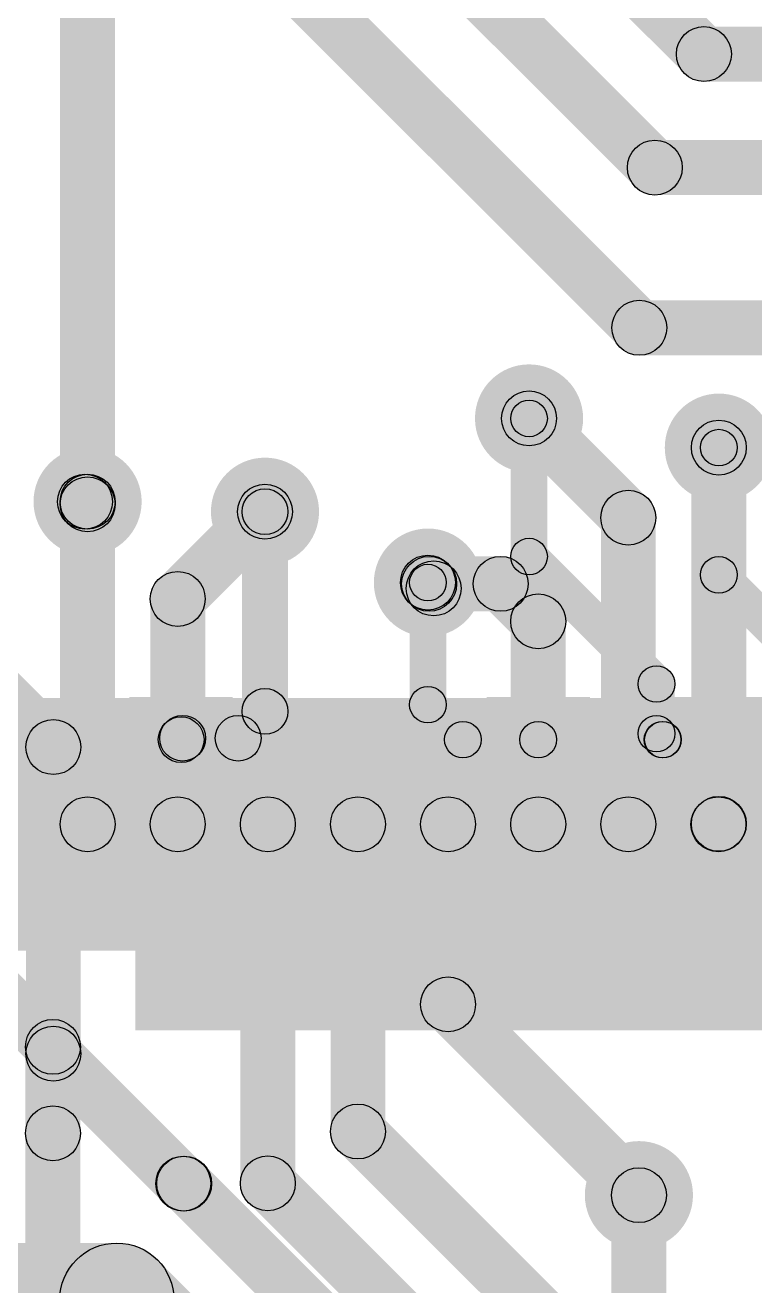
# Model space of a CAD drawing. Header units: millimetres. Extents: x -1.37 to 1.18, y -0.07 to 2.63.
# Drawn here: x -0.1061 to 0.0533, y 0.7302 to 1.0056 of the extents above; entities that cross this region are included whole.
import ezdxf

# ---------------------------------------------------------------- set-up
doc = ezdxf.new("R2010")
doc.units = ezdxf.units.MM
doc.header["$MEASUREMENT"] = 0
for name, color, linetype in [('BottomLayer', 5, 'Continuous'), ('BottomPaste', 16, 'Continuous'), ('BottomSolder', 6, 'Continuous'), ('TopLayer', 1, 'Continuous'), ('TopPaste', 8, 'Continuous'), ('TopSolder', 216, 'Continuous'), ('ViaHoleLayer', 16, 'Continuous')]:
    doc.layers.add(name, color=color, linetype=linetype)

# ---------------------------------------------------------------- blocks, each defined once
blk = doc.blocks.new('R___0201_B_24')
at = {"layer": 'BottomLayer'}
for points in [[(-0.01614, 0.00728), (-0.00551, 0.00728), (-0.00551, -0.00728), (-0.01614, -0.00728)], [(0.00551, 0.00728), (0.01614, 0.00728), (0.01614, -0.00728), (0.00551, -0.00728)]]:
    blk.add_hatch(color=5, dxfattribs=at).paths.add_polyline_path(points)
at = {"layer": 'BottomPaste'}
for points in [[(-0.01614, 0.00728), (-0.00551, 0.00728), (-0.00551, -0.00728), (-0.01614, -0.00728)], [(0.00551, 0.00728), (0.01614, 0.00728), (0.01614, -0.00728), (0.00551, -0.00728)]]:
    blk.add_hatch(color=16, dxfattribs=at).paths.add_polyline_path(points)
at = {"layer": 'BottomSolder'}
for points in [[(-0.02014, 0.01128), (-0.00151, 0.01128), (-0.00151, -0.01128), (-0.02014, -0.01128)], [(0.00151, 0.01128), (0.02014, 0.01128), (0.02014, -0.01128), (0.00151, -0.01128)]]:
    blk.add_hatch(color=6, dxfattribs=at).paths.add_polyline_path(points)
blk = doc.blocks.new('R___0201_B_26')
at = {"layer": 'BottomLayer'}
for points in [[(-0.01614, 0.00728), (-0.00551, 0.00728), (-0.00551, -0.00728), (-0.01614, -0.00728)], [(0.00551, 0.00728), (0.01614, 0.00728), (0.01614, -0.00728), (0.00551, -0.00728)]]:
    blk.add_hatch(color=5, dxfattribs=at).paths.add_polyline_path(points)
at = {"layer": 'BottomPaste'}
for points in [[(-0.01614, 0.00728), (-0.00551, 0.00728), (-0.00551, -0.00728), (-0.01614, -0.00728)], [(0.00551, 0.00728), (0.01614, 0.00728), (0.01614, -0.00728), (0.00551, -0.00728)]]:
    blk.add_hatch(color=16, dxfattribs=at).paths.add_polyline_path(points)
at = {"layer": 'BottomSolder'}
for points in [[(-0.02014, 0.01128), (-0.00151, 0.01128), (-0.00151, -0.01128), (-0.02014, -0.01128)], [(0.00151, 0.01128), (0.02014, 0.01128), (0.02014, -0.01128), (0.00151, -0.01128)]]:
    blk.add_hatch(color=6, dxfattribs=at).paths.add_polyline_path(points)
blk = doc.blocks.new('R___0201_B_28')
at = {"layer": 'BottomLayer'}
for points in [[(-0.01614, 0.00728), (-0.00551, 0.00728), (-0.00551, -0.00728), (-0.01614, -0.00728)], [(0.00551, 0.00728), (0.01614, 0.00728), (0.01614, -0.00728), (0.00551, -0.00728)]]:
    blk.add_hatch(color=5, dxfattribs=at).paths.add_polyline_path(points)
at = {"layer": 'BottomPaste'}
for points in [[(-0.01614, 0.00728), (-0.00551, 0.00728), (-0.00551, -0.00728), (-0.01614, -0.00728)], [(0.00551, 0.00728), (0.01614, 0.00728), (0.01614, -0.00728), (0.00551, -0.00728)]]:
    blk.add_hatch(color=16, dxfattribs=at).paths.add_polyline_path(points)
at = {"layer": 'BottomSolder'}
for points in [[(-0.02014, 0.01128), (-0.00151, 0.01128), (-0.00151, -0.01128), (-0.02014, -0.01128)], [(0.00151, 0.01128), (0.02014, 0.01128), (0.02014, -0.01128), (0.00151, -0.01128)]]:
    blk.add_hatch(color=6, dxfattribs=at).paths.add_polyline_path(points)
blk = doc.blocks.new('R___0201_B_44')
at = {"layer": 'BottomLayer'}
for points in [[(-0.01614, 0.00728), (-0.00551, 0.00728), (-0.00551, -0.00728), (-0.01614, -0.00728)], [(0.00551, 0.00728), (0.01614, 0.00728), (0.01614, -0.00728), (0.00551, -0.00728)]]:
    blk.add_hatch(color=5, dxfattribs=at).paths.add_polyline_path(points)
at = {"layer": 'BottomPaste'}
for points in [[(-0.01614, 0.00728), (-0.00551, 0.00728), (-0.00551, -0.00728), (-0.01614, -0.00728)], [(0.00551, 0.00728), (0.01614, 0.00728), (0.01614, -0.00728), (0.00551, -0.00728)]]:
    blk.add_hatch(color=16, dxfattribs=at).paths.add_polyline_path(points)
at = {"layer": 'BottomSolder'}
for points in [[(-0.02014, 0.01128), (-0.00151, 0.01128), (-0.00151, -0.01128), (-0.02014, -0.01128)], [(0.00151, 0.01128), (0.02014, 0.01128), (0.02014, -0.01128), (0.00151, -0.01128)]]:
    blk.add_hatch(color=6, dxfattribs=at).paths.add_polyline_path(points)
blk = doc.blocks.new('LQFP_100_78')
at = {"layer": 'TopLayer'}
for points in [[(-0.09252, -0.2815), (-0.09252, -0.32874), (-0.10433, -0.32874), (-0.10433, -0.2815)], [(-0.07283, -0.2815), (-0.07283, -0.32874), (-0.08465, -0.32874), (-0.08465, -0.2815)], [(-0.05315, -0.2815), (-0.05315, -0.32874), (-0.06496, -0.32874), (-0.06496, -0.2815)], [(-0.03346, -0.2815), (-0.03346, -0.32874), (-0.04528, -0.32874), (-0.04528, -0.2815)], [(-0.01378, -0.2815), (-0.01378, -0.32874), (-0.02559, -0.32874), (-0.02559, -0.2815)], [(0.00591, -0.2815), (0.00591, -0.32874), (-0.00591, -0.32874), (-0.00591, -0.2815)], [(0.02559, -0.2815), (0.02559, -0.32874), (0.01378, -0.32874), (0.01378, -0.2815)], [(0.04528, -0.2815), (0.04528, -0.32874), (0.03346, -0.32874), (0.03346, -0.2815)]]:
    blk.add_hatch(color=1, dxfattribs=at).paths.add_polyline_path(points)
at = {"layer": 'TopPaste'}
for points in [[(-0.09252, -0.2815), (-0.09252, -0.32874), (-0.10433, -0.32874), (-0.10433, -0.2815)], [(-0.07283, -0.2815), (-0.07283, -0.32874), (-0.08465, -0.32874), (-0.08465, -0.2815)], [(-0.05315, -0.2815), (-0.05315, -0.32874), (-0.06496, -0.32874), (-0.06496, -0.2815)], [(-0.03346, -0.2815), (-0.03346, -0.32874), (-0.04528, -0.32874), (-0.04528, -0.2815)], [(-0.01378, -0.2815), (-0.01378, -0.32874), (-0.02559, -0.32874), (-0.02559, -0.2815)], [(0.00591, -0.2815), (0.00591, -0.32874), (-0.00591, -0.32874), (-0.00591, -0.2815)], [(0.02559, -0.2815), (0.02559, -0.32874), (0.01378, -0.32874), (0.01378, -0.2815)], [(0.04528, -0.2815), (0.04528, -0.32874), (0.03346, -0.32874), (0.03346, -0.2815)]]:
    blk.add_hatch(color=8, dxfattribs=at).paths.add_polyline_path(points)
at = {"layer": 'TopSolder'}
for points in [[(-0.1082, -0.2775), (-0.1082, -0.33274), (-0.12802, -0.33274), (-0.12802, -0.2775)], [(-0.08852, -0.2775), (-0.08852, -0.33274), (-0.10833, -0.33274), (-0.10833, -0.2775)], [(-0.06883, -0.2775), (-0.06883, -0.33274), (-0.08865, -0.33274), (-0.08865, -0.2775)], [(-0.04915, -0.2775), (-0.04915, -0.33274), (-0.06896, -0.33274), (-0.06896, -0.2775)], [(-0.02946, -0.2775), (-0.02946, -0.33274), (-0.04928, -0.33274), (-0.04928, -0.2775)], [(-0.00978, -0.2775), (-0.00978, -0.33274), (-0.02959, -0.33274), (-0.02959, -0.2775)], [(0.00991, -0.2775), (0.00991, -0.33274), (-0.00991, -0.33274), (-0.00991, -0.2775)], [(0.02959, -0.2775), (0.02959, -0.33274), (0.00978, -0.33274), (0.00978, -0.2775)], [(0.04928, -0.2775), (0.04928, -0.33274), (0.02946, -0.33274), (0.02946, -0.2775)]]:
    blk.add_hatch(color=216, dxfattribs=at).paths.add_polyline_path(points)

msp = doc.modelspace()

# ---------------------------------------------------------------- hatches: boundary and pattern name
at = {"layer": 'BottomLayer'}
for points in [[(-0.08643, 0.90153), (-0.09843, 0.90153), (-0.09843, 1.08443), (-0.08643, 1.08443)], [(-0.01704, 1.05008), (-0.00855, 1.05857), (0.04643, 1.00358), (0.03795, 0.9951)], [(-0.04263, 1.04014), (-0.03414, 1.04863), (0.03571, 0.97877), (0.02723, 0.97029)], [(-0.06822, 1.02735), (-0.05973, 1.03584), (0.03233, 0.94377), (0.02385, 0.93529)], [(0.04219, 0.99334), (0.04219, 1.00534), (0.24628, 1.00534), (0.24628, 0.99334)], [(0.03147, 0.96853), (0.03147, 0.98053), (0.236, 0.98053), (0.236, 0.96853)], [(0.02809, 0.93353), (0.02809, 0.94553), (0.236, 0.94553), (0.236, 0.93353)], [(0.008, 0.88953), (0, 0.88953), (0, 0.91972), (0.008, 0.91972)], [(0.04946, 0.88554), (0.04146, 0.88554), (0.04146, 0.91334), (0.04946, 0.91334)], [(-0.04868, 0.8557), (-0.05868, 0.8557), (-0.05868, 0.89934), (-0.04868, 0.89934)], [(0.00117, 0.8867), (0.00683, 0.89236), (0.03467, 0.86452), (0.02901, 0.85886)], [(0.04264, 0.88271), (0.04829, 0.88836), (0.06333, 0.87333), (0.05767, 0.86767)], [(-0.01409, 0.85717), (-0.02209, 0.85717), (-0.02209, 0.88385), (-0.01409, 0.88385)], [(-0.12824, 0.86776), (-0.11976, 0.87624), (-0.09567, 0.85216), (-0.10416, 0.84367)], [(-0.02092, 0.85434), (-0.01526, 0.86), (-0.00762, 0.85236), (-0.01328, 0.8467)], [(0.03584, 0.85084), (0.02784, 0.85084), (0.02784, 0.86169), (0.03584, 0.86169)], [(-0.056, 0.84631), (-0.06307, 0.85338), (-0.05721, 0.85924), (-0.05014, 0.85217)], [(-0.07168, 0.84484), (-0.07168, 0.85484), (-0.05953, 0.85484), (-0.05953, 0.84484)], [(-0.06846, 0.84599), (-0.07554, 0.85306), (-0.07522, 0.85338), (-0.06815, 0.84631)], [(-0.01045, 0.84553), (-0.01045, 0.85353), (0.006, 0.85353), (0.006, 0.84553)], [(0.02901, 0.84801), (0.03467, 0.85367), (0.03598, 0.85236), (0.03033, 0.8467)], [(0.03316, 0.84553), (0.03316, 0.85353), (0.03325, 0.85353), (0.03325, 0.84553)], [(-0.09391, 0.78091), (-0.10591, 0.78091), (-0.10591, 0.84791), (-0.09391, 0.84791)], [(-0.082, 0.786), (0.138, 0.786), (0.138, 0.8337), (-0.082, 0.8337)], [(-0.10416, 0.77667), (-0.09567, 0.78516), (-0.06729, 0.75677), (-0.07577, 0.74829)], [(-0.07153, 0.74653), (-0.07153, 0.75853), (-0.07133, 0.75853), (-0.07133, 0.74653)], [(-0.07557, 0.74829), (-0.06708, 0.75677), (0.17144, 0.51824), (0.16296, 0.50976)], [(0.034, 0.716), (0.022, 0.716), (0.022, 0.75), (0.034, 0.75)], [(-0.132, 0.71453), (-0.132, 0.73953), (-0.08603, 0.73953), (-0.08603, 0.71453)], [(-0.09487, 0.71819), (-0.07719, 0.73587), (-0.06616, 0.72484), (-0.08384, 0.70716)]]:
    msp.add_hatch(color=5, dxfattribs=at).paths.add_polyline_path(points)
h = msp.add_hatch(color=5, dxfattribs=at)
edge = h.paths.add_edge_path()
edge.add_arc((0.04219, 0.99934), 0.006, 0, 360)
h = msp.add_hatch(color=5, dxfattribs=at)
edge = h.paths.add_edge_path()
edge.add_arc((0.04219, 0.99934), 0.006, 0, 360)
h = msp.add_hatch(color=5, dxfattribs=at)
edge = h.paths.add_edge_path()
edge.add_arc((0.03147, 0.97453), 0.006, 0, 360)
h = msp.add_hatch(color=5, dxfattribs=at)
edge = h.paths.add_edge_path()
edge.add_arc((0.03147, 0.97453), 0.006, 0, 360)
h = msp.add_hatch(color=5, dxfattribs=at)
edge = h.paths.add_edge_path()
edge.add_arc((0.02809, 0.93953), 0.006, 0, 360)
h = msp.add_hatch(color=5, dxfattribs=at)
edge = h.paths.add_edge_path()
edge.add_arc((0.02809, 0.93953), 0.006, 0, 360)
h = msp.add_hatch(color=5, dxfattribs=at)
edge = h.paths.add_edge_path()
edge.add_arc((0.004, 0.91972), 0.01181, 0, 360)
h = msp.add_hatch(color=5, dxfattribs=at)
edge = h.paths.add_edge_path()
edge.add_arc((0.004, 0.91972), 0.004, 0, 360)
h = msp.add_hatch(color=5, dxfattribs=at)
edge = h.paths.add_edge_path()
edge.add_arc((0.04546, 0.91334), 0.01181, 0, 360)
h = msp.add_hatch(color=5, dxfattribs=at)
edge = h.paths.add_edge_path()
edge.add_arc((0.04546, 0.91334), 0.004, 0, 360)
h = msp.add_hatch(color=5, dxfattribs=at)
edge = h.paths.add_edge_path()
edge.add_arc((-0.09243, 0.90153), 0.01181, 0, 360)
h = msp.add_hatch(color=5, dxfattribs=at)
edge = h.paths.add_edge_path()
edge.add_arc((-0.05368, 0.89934), 0.01181, 0, 360)
h = msp.add_hatch(color=5, dxfattribs=at)
edge = h.paths.add_edge_path()
edge.add_arc((-0.09243, 0.90153), 0.006, 0, 360)
h = msp.add_hatch(color=5, dxfattribs=at)
edge = h.paths.add_edge_path()
edge.add_arc((-0.05368, 0.89934), 0.005, 0, 360)
h = msp.add_hatch(color=5, dxfattribs=at)
edge = h.paths.add_edge_path()
edge.add_arc((-0.01809, 0.88385), 0.01181, 0, 360)
h = msp.add_hatch(color=5, dxfattribs=at)
edge = h.paths.add_edge_path()
edge.add_arc((0.004, 0.88953), 0.004, 0, 360)
h = msp.add_hatch(color=5, dxfattribs=at)
edge = h.paths.add_edge_path()
edge.add_arc((0.004, 0.88953), 0.004, 0, 360)
h = msp.add_hatch(color=5, dxfattribs=at)
edge = h.paths.add_edge_path()
edge.add_arc((-0.01809, 0.88385), 0.004, 0, 360)
h = msp.add_hatch(color=5, dxfattribs=at)
edge = h.paths.add_edge_path()
edge.add_arc((0.04546, 0.88554), 0.004, 0, 360)
h = msp.add_hatch(color=5, dxfattribs=at)
edge = h.paths.add_edge_path()
edge.add_arc((0.04546, 0.88554), 0.004, 0, 360)
h = msp.add_hatch(color=5, dxfattribs=at)
edge = h.paths.add_edge_path()
edge.add_arc((0.03184, 0.86169), 0.004, 0, 360)
h = msp.add_hatch(color=5, dxfattribs=at)
edge = h.paths.add_edge_path()
edge.add_arc((0.03184, 0.86169), 0.004, 0, 360)
h = msp.add_hatch(color=5, dxfattribs=at)
edge = h.paths.add_edge_path()
edge.add_arc((-0.05368, 0.8557), 0.005, 0, 360)
h = msp.add_hatch(color=5, dxfattribs=at)
edge = h.paths.add_edge_path()
edge.add_arc((-0.05368, 0.8557), 0.005, 0, 360)
h = msp.add_hatch(color=5, dxfattribs=at)
edge = h.paths.add_edge_path()
edge.add_arc((-0.01809, 0.85717), 0.004, 0, 360)
h = msp.add_hatch(color=5, dxfattribs=at)
edge = h.paths.add_edge_path()
edge.add_arc((-0.01809, 0.85717), 0.004, 0, 360)
h = msp.add_hatch(color=5, dxfattribs=at)
edge = h.paths.add_edge_path()
edge.add_arc((-0.09991, 0.84791), 0.006, 0, 360)
h = msp.add_hatch(color=5, dxfattribs=at)
edge = h.paths.add_edge_path()
edge.add_arc((-0.09991, 0.84791), 0.006, 0, 360)
h = msp.add_hatch(color=5, dxfattribs=at)
edge = h.paths.add_edge_path()
edge.add_arc((-0.072, 0.84953), 0.005, 0, 360)
h = msp.add_hatch(color=5, dxfattribs=at)
edge = h.paths.add_edge_path()
edge.add_arc((-0.07168, 0.84984), 0.005, 0, 360)
h = msp.add_hatch(color=5, dxfattribs=at)
edge = h.paths.add_edge_path()
edge.add_arc((-0.07168, 0.84984), 0.005, 0, 360)
h = msp.add_hatch(color=5, dxfattribs=at)
edge = h.paths.add_edge_path()
edge.add_arc((-0.05953, 0.84984), 0.005, 0, 360)
h = msp.add_hatch(color=5, dxfattribs=at)
edge = h.paths.add_edge_path()
edge.add_arc((-0.05953, 0.84984), 0.005, 0, 360)
h = msp.add_hatch(color=5, dxfattribs=at)
edge = h.paths.add_edge_path()
edge.add_arc((0.03184, 0.85084), 0.004, 0, 360)
h = msp.add_hatch(color=5, dxfattribs=at)
edge = h.paths.add_edge_path()
edge.add_arc((0.03184, 0.85084), 0.004, 0, 360)
h = msp.add_hatch(color=5, dxfattribs=at)
edge = h.paths.add_edge_path()
edge.add_arc((-0.01045, 0.84953), 0.004, 0, 360)
h = msp.add_hatch(color=5, dxfattribs=at)
edge = h.paths.add_edge_path()
edge.add_arc((-0.01045, 0.84953), 0.004, 0, 360)
h = msp.add_hatch(color=5, dxfattribs=at)
edge = h.paths.add_edge_path()
edge.add_arc((0.006, 0.84953), 0.004, 0, 360)
h = msp.add_hatch(color=5, dxfattribs=at)
edge = h.paths.add_edge_path()
edge.add_arc((0.03316, 0.84953), 0.004, 0, 360)
h = msp.add_hatch(color=5, dxfattribs=at)
edge = h.paths.add_edge_path()
edge.add_arc((0.03316, 0.84953), 0.004, 0, 360)
h = msp.add_hatch(color=5, dxfattribs=at)
edge = h.paths.add_edge_path()
edge.add_arc((0.03325, 0.84953), 0.004, 0, 360)
h = msp.add_hatch(color=5, dxfattribs=at)
edge = h.paths.add_edge_path()
edge.add_arc((-0.09991, 0.78091), 0.006, 0, 360)
h = msp.add_hatch(color=5, dxfattribs=at)
edge = h.paths.add_edge_path()
edge.add_arc((-0.09991, 0.78091), 0.006, 0, 360)
h = msp.add_hatch(color=5, dxfattribs=at)
edge = h.paths.add_edge_path()
edge.add_arc((0.028, 0.75), 0.01181, 0, 360)
h = msp.add_hatch(color=5, dxfattribs=at)
edge = h.paths.add_edge_path()
edge.add_arc((-0.07153, 0.75253), 0.006, 0, 360)
h = msp.add_hatch(color=5, dxfattribs=at)
edge = h.paths.add_edge_path()
edge.add_arc((-0.07153, 0.75253), 0.006, 0, 360)
h = msp.add_hatch(color=5, dxfattribs=at)
edge = h.paths.add_edge_path()
edge.add_arc((-0.07133, 0.75253), 0.006, 0, 360)
h = msp.add_hatch(color=5, dxfattribs=at)
edge = h.paths.add_edge_path()
edge.add_arc((-0.07133, 0.75253), 0.006, 0, 360)
h = msp.add_hatch(color=5, dxfattribs=at)
edge = h.paths.add_edge_path()
edge.add_arc((0.028, 0.75), 0.006, 0, 360)
h = msp.add_hatch(color=5, dxfattribs=at)
edge = h.paths.add_edge_path()
edge.add_arc((-0.08603, 0.72703), 0.0125, 0, 360)
h = msp.add_hatch(color=5, dxfattribs=at)
edge = h.paths.add_edge_path()
edge.add_arc((-0.08603, 0.72703), 0.0125, 0, 360)
at = {"layer": 'TopLayer'}
h = msp.add_hatch(color=1, dxfattribs=at)
edge = h.paths.add_edge_path()
edge.add_arc((0.004, 0.91972), 0.01181, 0, 360)
h = msp.add_hatch(color=1, dxfattribs=at)
edge = h.paths.add_edge_path()
edge.add_arc((0.004, 0.91972), 0.006, 0, 360)
for points in [[(-0.00024, 0.91547), (0.00824, 0.92396), (0.02993, 0.90227), (0.02144, 0.89379)], [(0.05146, 0.83113), (0.03946, 0.83113), (0.03946, 0.91334), (0.05146, 0.91334)], [(-0.09724, 0.89729), (-0.08876, 0.90577), (-0.08818, 0.9052), (-0.09667, 0.89671)], [(-0.0685, 0.87603), (-0.07698, 0.88452), (-0.05792, 0.90358), (-0.04943, 0.8951)], [(-0.08643, 0.83104), (-0.09843, 0.83104), (-0.09843, 0.90095), (-0.08643, 0.90095)], [(-0.04768, 0.89934), (-0.05968, 0.89934), (-0.05968, 0.89934), (-0.04768, 0.89934)], [(0.03168, 0.83104), (0.01969, 0.83104), (0.01969, 0.89803), (0.03168, 0.89803)], [(-0.02233, 0.8796), (-0.01385, 0.88809), (-0.01358, 0.88782), (-0.02207, 0.87934)], [(-0.02207, 0.87934), (-0.01358, 0.88782), (-0.01258, 0.88682), (-0.02107, 0.87834)], [(-0.01783, 0.87758), (-0.01783, 0.88958), (-0.0022, 0.88958), (-0.0022, 0.87758)], [(-0.00644, 0.87934), (0.00204, 0.88782), (0.01024, 0.87962), (0.00176, 0.87114)], [(-0.06674, 0.83104), (-0.07874, 0.83104), (-0.07874, 0.88028), (-0.06674, 0.88028)], [(0.012, 0.83104), (0, 0.83104), (0, 0.87538), (0.012, 0.87538)], [(0.04961, 0.8268), (0.04113, 0.83528), (0.04122, 0.83538), (0.04971, 0.82689)], [(-0.04706, 0.75258), (-0.05906, 0.75258), (-0.05906, 0.83104), (-0.04706, 0.83104)], [(-0.02737, 0.7639), (-0.03937, 0.7639), (-0.03937, 0.83104), (-0.02737, 0.83104)], [(-0.00769, 0.79169), (-0.01969, 0.79169), (-0.01969, 0.83104), (-0.00769, 0.83104)], [(-0.11635, 0.79027), (-0.10787, 0.79875), (-0.09576, 0.78664), (-0.10424, 0.77816)], [(-0.01793, 0.78744), (-0.00944, 0.79593), (0.03224, 0.75424), (0.02376, 0.74576)], [(-0.094, 0.76352), (-0.106, 0.76352), (-0.106, 0.7824), (-0.094, 0.7824)], [(-0.03761, 0.75966), (-0.02913, 0.76814), (0.01588, 0.72313), (0.0074, 0.71465)], [(-0.094, 0.5081), (-0.106, 0.5081), (-0.106, 0.76352), (-0.094, 0.76352)], [(-0.0573, 0.74834), (-0.04881, 0.75683), (0.00388, 0.70413), (-0.0046, 0.69565)]]:
    msp.add_hatch(color=1, dxfattribs=at).paths.add_polyline_path(points)
h = msp.add_hatch(color=1, dxfattribs=at)
edge = h.paths.add_edge_path()
edge.add_arc((0.04546, 0.91334), 0.01181, 0, 360)
h = msp.add_hatch(color=1, dxfattribs=at)
edge = h.paths.add_edge_path()
edge.add_arc((0.04546, 0.91334), 0.006, 0, 360)
h = msp.add_hatch(color=1, dxfattribs=at)
edge = h.paths.add_edge_path()
edge.add_arc((-0.09243, 0.90153), 0.01181, 0, 360)
h = msp.add_hatch(color=1, dxfattribs=at)
edge = h.paths.add_edge_path()
edge.add_arc((-0.05368, 0.89934), 0.01181, 0, 360)
h = msp.add_hatch(color=1, dxfattribs=at)
edge = h.paths.add_edge_path()
edge.add_arc((-0.093, 0.90153), 0.006, 0, 360)
h = msp.add_hatch(color=1, dxfattribs=at)
edge = h.paths.add_edge_path()
edge.add_arc((-0.09243, 0.90095), 0.006, 0, 360)
h = msp.add_hatch(color=1, dxfattribs=at)
edge = h.paths.add_edge_path()
edge.add_arc((-0.09243, 0.90095), 0.006, 0, 360)
h = msp.add_hatch(color=1, dxfattribs=at)
edge = h.paths.add_edge_path()
edge.add_arc((-0.05368, 0.89934), 0.006, 0, 360)
h = msp.add_hatch(color=1, dxfattribs=at)
edge = h.paths.add_edge_path()
edge.add_arc((-0.05368, 0.89934), 0.006, 0, 360)
h = msp.add_hatch(color=1, dxfattribs=at)
edge = h.paths.add_edge_path()
edge.add_arc((-0.05368, 0.89934), 0.006, 0, 360)
h = msp.add_hatch(color=1, dxfattribs=at)
edge = h.paths.add_edge_path()
edge.add_arc((0.02568, 0.89803), 0.006, 0, 360)
h = msp.add_hatch(color=1, dxfattribs=at)
edge = h.paths.add_edge_path()
edge.add_arc((0.02568, 0.89803), 0.006, 0, 360)
h = msp.add_hatch(color=1, dxfattribs=at)
edge = h.paths.add_edge_path()
edge.add_arc((-0.01809, 0.88385), 0.01181, 0, 360)
h = msp.add_hatch(color=1, dxfattribs=at)
edge = h.paths.add_edge_path()
edge.add_arc((-0.01809, 0.88385), 0.006, 0, 360)
h = msp.add_hatch(color=1, dxfattribs=at)
edge = h.paths.add_edge_path()
edge.add_arc((-0.01783, 0.88358), 0.006, 0, 360)
h = msp.add_hatch(color=1, dxfattribs=at)
edge = h.paths.add_edge_path()
edge.add_arc((-0.01783, 0.88358), 0.006, 0, 360)
h = msp.add_hatch(color=1, dxfattribs=at)
edge = h.paths.add_edge_path()
edge.add_arc((-0.01783, 0.88358), 0.006, 0, 360)
h = msp.add_hatch(color=1, dxfattribs=at)
edge = h.paths.add_edge_path()
edge.add_arc((-0.01683, 0.88258), 0.006, 0, 360)
h = msp.add_hatch(color=1, dxfattribs=at)
edge = h.paths.add_edge_path()
edge.add_arc((-0.0022, 0.88358), 0.006, 0, 360)
h = msp.add_hatch(color=1, dxfattribs=at)
edge = h.paths.add_edge_path()
edge.add_arc((-0.0022, 0.88358), 0.006, 0, 360)
h = msp.add_hatch(color=1, dxfattribs=at)
edge = h.paths.add_edge_path()
edge.add_arc((-0.07274, 0.88028), 0.006, 0, 360)
h = msp.add_hatch(color=1, dxfattribs=at)
edge = h.paths.add_edge_path()
edge.add_arc((-0.07274, 0.88028), 0.006, 0, 360)
h = msp.add_hatch(color=1, dxfattribs=at)
edge = h.paths.add_edge_path()
edge.add_arc((0.006, 0.87538), 0.006, 0, 360)
h = msp.add_hatch(color=1, dxfattribs=at)
edge = h.paths.add_edge_path()
edge.add_arc((0.006, 0.87538), 0.006, 0, 360)
h = msp.add_hatch(color=1, dxfattribs=at)
edge = h.paths.add_edge_path()
edge.add_arc((-0.09243, 0.83104), 0.006, 0, 360)
h = msp.add_hatch(color=1, dxfattribs=at)
edge = h.paths.add_edge_path()
edge.add_arc((-0.07274, 0.83104), 0.006, 0, 360)
h = msp.add_hatch(color=1, dxfattribs=at)
edge = h.paths.add_edge_path()
edge.add_arc((-0.05306, 0.83104), 0.006, 0, 360)
h = msp.add_hatch(color=1, dxfattribs=at)
edge = h.paths.add_edge_path()
edge.add_arc((-0.03337, 0.83104), 0.006, 0, 360)
h = msp.add_hatch(color=1, dxfattribs=at)
edge = h.paths.add_edge_path()
edge.add_arc((-0.01369, 0.83104), 0.006, 0, 360)
h = msp.add_hatch(color=1, dxfattribs=at)
edge = h.paths.add_edge_path()
edge.add_arc((0.006, 0.83104), 0.006, 0, 360)
h = msp.add_hatch(color=1, dxfattribs=at)
edge = h.paths.add_edge_path()
edge.add_arc((0.02568, 0.83104), 0.006, 0, 360)
h = msp.add_hatch(color=1, dxfattribs=at)
edge = h.paths.add_edge_path()
edge.add_arc((0.04537, 0.83104), 0.006, 0, 360)
h = msp.add_hatch(color=1, dxfattribs=at)
edge = h.paths.add_edge_path()
edge.add_arc((0.04546, 0.83113), 0.006, 0, 360)
h = msp.add_hatch(color=1, dxfattribs=at)
edge = h.paths.add_edge_path()
edge.add_arc((0.04546, 0.83113), 0.006, 0, 360)
h = msp.add_hatch(color=1, dxfattribs=at)
edge = h.paths.add_edge_path()
edge.add_arc((-0.01369, 0.79169), 0.006, 0, 360)
h = msp.add_hatch(color=1, dxfattribs=at)
edge = h.paths.add_edge_path()
edge.add_arc((-0.01369, 0.79169), 0.006, 0, 360)
h = msp.add_hatch(color=1, dxfattribs=at)
edge = h.paths.add_edge_path()
edge.add_arc((-0.1, 0.7824), 0.006, 0, 360)
h = msp.add_hatch(color=1, dxfattribs=at)
edge = h.paths.add_edge_path()
edge.add_arc((-0.1, 0.7824), 0.006, 0, 360)
h = msp.add_hatch(color=1, dxfattribs=at)
edge = h.paths.add_edge_path()
edge.add_arc((-0.1, 0.76352), 0.006, 0, 360)
h = msp.add_hatch(color=1, dxfattribs=at)
edge = h.paths.add_edge_path()
edge.add_arc((-0.1, 0.76352), 0.006, 0, 360)
h = msp.add_hatch(color=1, dxfattribs=at)
edge = h.paths.add_edge_path()
edge.add_arc((-0.03337, 0.7639), 0.006, 0, 360)
h = msp.add_hatch(color=1, dxfattribs=at)
edge = h.paths.add_edge_path()
edge.add_arc((-0.03337, 0.7639), 0.006, 0, 360)
h = msp.add_hatch(color=1, dxfattribs=at)
edge = h.paths.add_edge_path()
edge.add_arc((0.028, 0.75), 0.01181, 0, 360)
h = msp.add_hatch(color=1, dxfattribs=at)
edge = h.paths.add_edge_path()
edge.add_arc((-0.05306, 0.75258), 0.006, 0, 360)
h = msp.add_hatch(color=1, dxfattribs=at)
edge = h.paths.add_edge_path()
edge.add_arc((-0.05306, 0.75258), 0.006, 0, 360)
h = msp.add_hatch(color=1, dxfattribs=at)
edge = h.paths.add_edge_path()
edge.add_arc((0.028, 0.75), 0.006, 0, 360)
at = {"layer": 'ViaHoleLayer'}
h = msp.add_hatch(color=16, dxfattribs=at)
edge = h.paths.add_edge_path()
edge.add_arc((0.004, 0.91972), 0.00591, 0, 360)
h = msp.add_hatch(color=16, dxfattribs=at)
edge = h.paths.add_edge_path()
edge.add_arc((0.04546, 0.91334), 0.00591, 0, 360)
h = msp.add_hatch(color=16, dxfattribs=at)
edge = h.paths.add_edge_path()
edge.add_arc((-0.09243, 0.90153), 0.00591, 0, 360)
h = msp.add_hatch(color=16, dxfattribs=at)
edge = h.paths.add_edge_path()
edge.add_arc((-0.05368, 0.89934), 0.00591, 0, 360)
h = msp.add_hatch(color=16, dxfattribs=at)
edge = h.paths.add_edge_path()
edge.add_arc((-0.01809, 0.88385), 0.00591, 0, 360)
h = msp.add_hatch(color=16, dxfattribs=at)
edge = h.paths.add_edge_path()
edge.add_arc((0.028, 0.75), 0.00591, 0, 360)

# ---------------------------------------------------------------- linework, layer by layer
at = {"layer": 'BottomLayer'}
for centre, radius in [((0.04219, 0.99934), 0.006), ((0.04219, 0.99934), 0.006), ((0.03147, 0.97453), 0.006), ((0.03147, 0.97453), 0.006), ((0.02809, 0.93953), 0.006), ((0.02809, 0.93953), 0.006), ((0.004, 0.91972), 0.004), ((0.04546, 0.91334), 0.004), ((-0.09243, 0.90153), 0.006), ((-0.05368, 0.89934), 0.005), ((0.004, 0.88953), 0.004), ((0.004, 0.88953), 0.004), ((-0.01809, 0.88385), 0.004), ((0.04546, 0.88554), 0.004), ((0.04546, 0.88554), 0.004), ((0.03184, 0.86169), 0.004), ((0.03184, 0.86169), 0.004), ((-0.05368, 0.8557), 0.005), ((-0.05368, 0.8557), 0.005), ((-0.01809, 0.85717), 0.004), ((-0.01809, 0.85717), 0.004), ((-0.09991, 0.84791), 0.006), ((-0.09991, 0.84791), 0.006), ((-0.072, 0.84953), 0.005), ((-0.07168, 0.84984), 0.005), ((-0.07168, 0.84984), 0.005), ((-0.05953, 0.84984), 0.005), ((-0.05953, 0.84984), 0.005), ((0.03184, 0.85084), 0.004), ((0.03184, 0.85084), 0.004), ((-0.01045, 0.84953), 0.004), ((-0.01045, 0.84953), 0.004), ((0.006, 0.84953), 0.004), ((0.03316, 0.84953), 0.004), ((0.03316, 0.84953), 0.004), ((0.03325, 0.84953), 0.004), ((-0.09991, 0.78091), 0.006), ((-0.09991, 0.78091), 0.006), ((-0.07153, 0.75253), 0.006), ((-0.07153, 0.75253), 0.006), ((-0.07133, 0.75253), 0.006), ((-0.07133, 0.75253), 0.006), ((0.028, 0.75), 0.006), ((-0.08603, 0.72703), 0.0125), ((-0.08603, 0.72703), 0.0125)]:
    msp.add_circle(centre, radius, dxfattribs=at)
at = {"layer": 'TopLayer'}
for centre in [(0.004, 0.91972), (0.04546, 0.91334), (-0.093, 0.90153), (-0.09243, 0.90095), (-0.09243, 0.90095), (-0.05368, 0.89934), (-0.05368, 0.89934), (-0.05368, 0.89934), (0.02568, 0.89803), (0.02568, 0.89803), (-0.01809, 0.88385), (-0.01783, 0.88358), (-0.01783, 0.88358), (-0.01783, 0.88358), (-0.01683, 0.88258), (-0.0022, 0.88358), (-0.0022, 0.88358), (-0.07274, 0.88028), (-0.07274, 0.88028), (0.006, 0.87538), (0.006, 0.87538), (-0.09243, 0.83104), (-0.07274, 0.83104), (-0.05306, 0.83104), (-0.03337, 0.83104), (-0.01369, 0.83104), (0.006, 0.83104), (0.02568, 0.83104), (0.04537, 0.83104), (0.04546, 0.83113), (0.04546, 0.83113), (-0.01369, 0.79169), (-0.01369, 0.79169), (-0.1, 0.7824), (-0.1, 0.7824), (-0.1, 0.76352), (-0.1, 0.76352), (-0.03337, 0.7639), (-0.03337, 0.7639), (-0.05306, 0.75258), (-0.05306, 0.75258), (0.028, 0.75)]:
    msp.add_circle(centre, 0.006, dxfattribs=at)

# ---------------------------------------------------------------- block references
msp.add_blockref('LQFP_100_78', (0.006, 1.13616))
at = {"rotation": 90}
for name, p in [('R___0201_B_44', (-0.072, 0.8387)), ('R___0201_B_28', (0.006, 0.8387)), ('R___0201_B_26', (0.03325, 0.8387)), ('R___0201_B_24', (0.0605, 0.8387))]:
    msp.add_blockref(name, p, dxfattribs=at)

doc.saveas('drawing.dxf')
